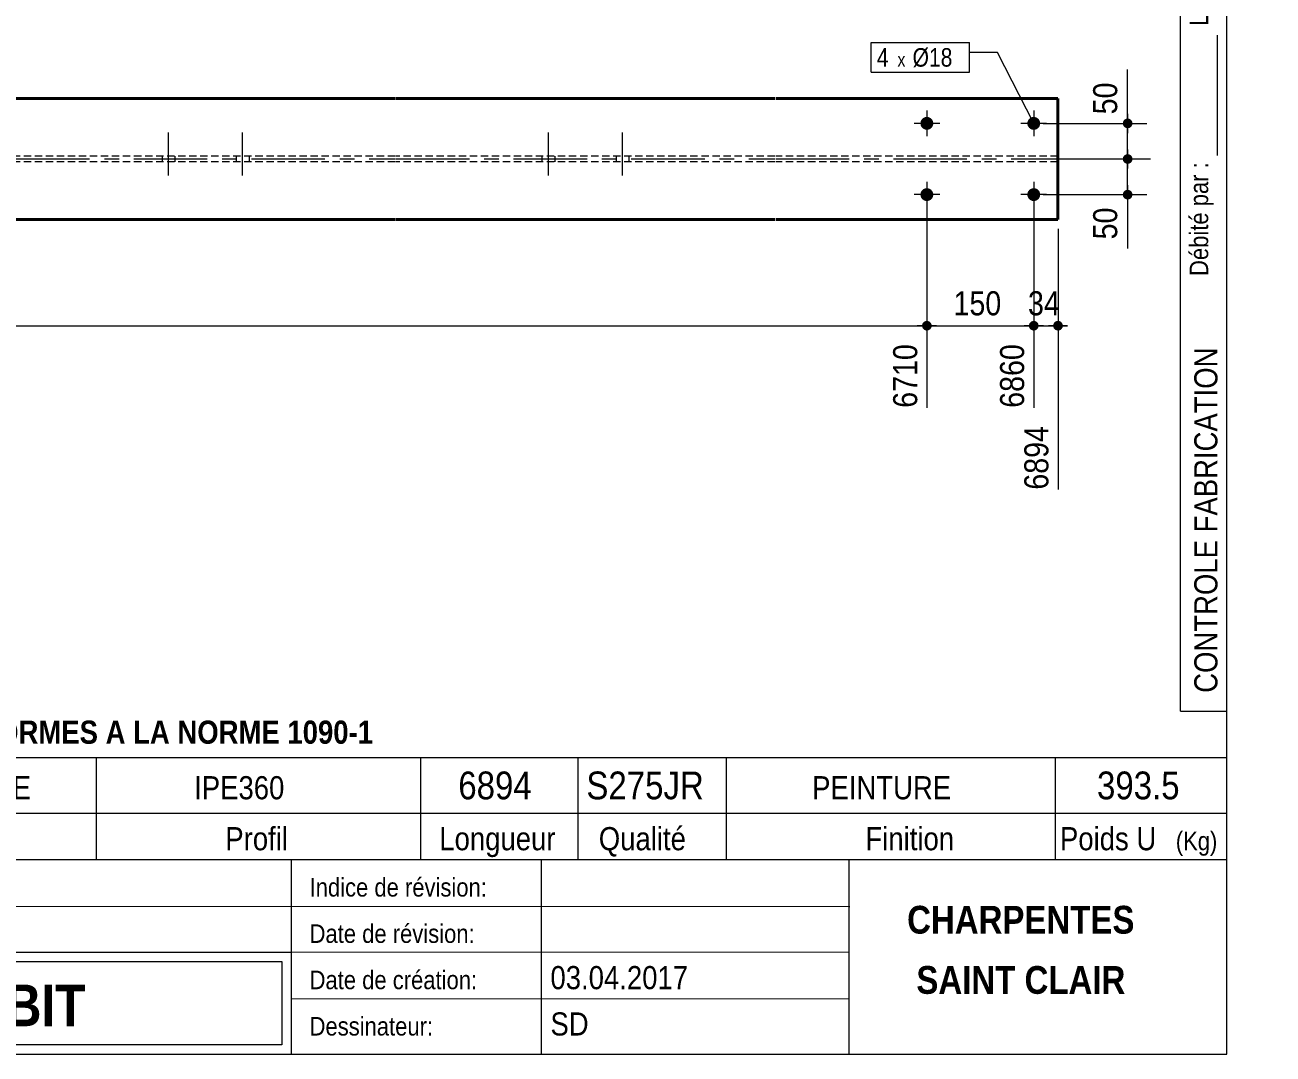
# Model space of a CAD drawing. Header units: millimetres. Extents: x 2 to 287, y 5 to 195.
# Drawn here: x 152.3 to 287, y 5 to 116.1 of the extents above; entities that cross this region are included whole.
import ezdxf

# ---------------------------------------------------------------- set-up
doc = ezdxf.new("R2010")
doc.units = ezdxf.units.MM
for name, pattern in [('AXES', [12.7, 7.9375, -1.5875, 1.5875, -1.5875]), ('CACHE2', [1.190625, 0.79375, -0.396875]), ('INTERROMPUX2', [9.525, 6.35, -3.175])]:
    doc.linetypes.add(name, pattern=pattern)
for name, color, linetype, lineweight in [('Autre type objet', 1, 'Continuous', 0), ('Axe', 1, 'Continuous', 0), ('Boulon', 7, 'Continuous', 0), ('Cache', 7, 'Continuous', 0), ('Cotation', 7, 'Continuous', 0), ('Désignation boulon', 3, 'Continuous', 0), ('Feuille dessin', 5, 'Continuous', 0), ('Piece', 2, 'Continuous', 0)]:
    doc.layers.add(name, color=color, linetype=linetype, lineweight=lineweight)
doc.styles.add('ARIAL', font='ARIAL.TTF')
doc.styles.add('ARIAL_BOLD', font='ARIALBD.TTF')
doc.styles.add('ARIAL_ITALIC', font='ARIALI.TTF')
doc.styles.add('COMIC_SANS_MS', font='COMIC.TTF')

# ---------------------------------------------------------------- blocks, each defined once
blk = doc.blocks.new('*A14')
at = {"layer": 'Boulon', "linetype": 'INTERROMPUX2', "lineweight": 0}
for p, q in [((175.773579, 99.859125), (175.773579, 104.474509)), ((175.773579, 99.859125), (175.773579, 104.474509)), ((175.081271, 101.936048), (175.081271, 101.320663)), ((175.081271, 101.936048), (175.081271, 101.320663)), ((176.465887, 101.936048), (176.465887, 101.320663)), ((176.465887, 101.936048), (176.465887, 101.320663))]:
    blk.add_line(p, q, dxfattribs=at)
blk = doc.blocks.new('*A15')
at = {"layer": 'Boulon', "linetype": 'INTERROMPUX2', "lineweight": 0}
for p, q in [((167.773579, 99.859125), (167.773579, 104.474509)), ((167.773579, 99.859125), (167.773579, 104.474509)), ((167.081271, 101.936048), (167.081271, 101.320663)), ((167.081271, 101.936048), (167.081271, 101.320663)), ((168.465887, 101.936048), (168.465887, 101.320663)), ((168.465887, 101.936048), (168.465887, 101.320663))]:
    blk.add_line(p, q, dxfattribs=at)
blk = doc.blocks.new('*A19')
at = {"layer": 'Boulon'}
for points in [[(249.67, 106.17), (249.7, 106.16), (249.73, 106.16), (249.77, 106.15), (249.8, 106.15), (249.83, 106.14), (249.87, 106.13), (249.9, 106.11), (249.93, 106.1), (249.96, 106.09), (249.99, 106.07), (250.02, 106.05), (250.05, 106.03), (250.07, 106.01), (250.1, 105.99), (250.12, 105.96), (250.15, 105.94), (250.17, 105.91), (250.19, 105.89), (250.21, 105.86), (250.23, 105.83), (250.24, 105.8), (250.26, 105.77), (250.27, 105.74), (250.28, 105.71), (250.3, 105.68), (250.3, 105.64), (250.31, 105.61), (250.32, 105.58), (250.32, 105.54), (250.32, 105.51), (250.33, 105.47), (250.32, 105.44), (250.32, 105.41), (250.32, 105.37), (250.31, 105.34), (250.3, 105.31), (250.3, 105.27), (250.28, 105.24), (250.27, 105.21), (250.26, 105.18), (250.24, 105.15), (250.23, 105.12), (250.21, 105.09), (250.19, 105.06), (250.17, 105.04), (250.15, 105.01), (250.12, 104.98), (250.1, 104.96), (250.07, 104.94), (250.05, 104.92), (250.02, 104.9), (249.99, 104.88), (249.96, 104.86), (249.93, 104.85), (249.9, 104.83), (249.87, 104.82), (249.83, 104.81), (249.8, 104.8), (249.77, 104.8), (249.73, 104.79), (249.7, 104.79), (249.67, 104.78), (249.63, 104.78), (249.6, 104.78), (249.56, 104.79), (249.53, 104.79), (249.5, 104.8), (249.46, 104.8), (249.43, 104.81), (249.4, 104.82), (249.37, 104.83), (249.34, 104.85), (249.31, 104.86), (249.28, 104.88), (249.25, 104.9), (249.22, 104.92), (249.19, 104.94), (249.17, 104.96), (249.14, 104.98), (249.12, 105.01), (249.1, 105.04), (249.08, 105.06), (249.06, 105.09), (249.04, 105.12), (249.02, 105.15), (249.01, 105.18), (248.99, 105.21), (248.98, 105.24), (248.97, 105.27), (248.96, 105.31), (248.95, 105.34), (248.95, 105.37), (248.94, 105.41), (248.94, 105.44), (248.94, 105.47), (248.94, 105.51), (248.94, 105.54), (248.95, 105.58), (248.95, 105.61), (248.96, 105.64), (248.97, 105.68), (248.98, 105.71), (248.99, 105.74), (249.01, 105.77), (249.02, 105.8), (249.04, 105.83), (249.06, 105.86), (249.08, 105.89), (249.1, 105.91), (249.12, 105.94), (249.14, 105.96), (249.17, 105.99), (249.19, 106.01), (249.22, 106.03), (249.25, 106.05), (249.28, 106.07), (249.31, 106.09), (249.34, 106.1), (249.37, 106.11), (249.4, 106.13), (249.43, 106.14), (249.46, 106.15), (249.5, 106.15), (249.53, 106.16), (249.56, 106.16), (249.6, 106.17), (249.63, 106.17)], [(261.21, 106.17), (261.24, 106.16), (261.27, 106.16), (261.31, 106.15), (261.34, 106.15), (261.37, 106.14), (261.4, 106.13), (261.44, 106.11), (261.47, 106.1), (261.5, 106.09), (261.53, 106.07), (261.56, 106.05), (261.58, 106.03), (261.61, 106.01), (261.64, 105.99), (261.66, 105.96), (261.68, 105.94), (261.71, 105.91), (261.73, 105.89), (261.75, 105.86), (261.77, 105.83), (261.78, 105.8), (261.8, 105.77), (261.81, 105.74), (261.82, 105.71), (261.83, 105.68), (261.84, 105.64), (261.85, 105.61), (261.86, 105.58), (261.86, 105.54), (261.86, 105.51), (261.86, 105.47), (261.86, 105.44), (261.86, 105.41), (261.86, 105.37), (261.85, 105.34), (261.84, 105.31), (261.83, 105.27), (261.82, 105.24), (261.81, 105.21), (261.8, 105.18), (261.78, 105.15), (261.77, 105.12), (261.75, 105.09), (261.73, 105.06), (261.71, 105.04), (261.68, 105.01), (261.66, 104.98), (261.64, 104.96), (261.61, 104.94), (261.58, 104.92), (261.56, 104.9), (261.53, 104.88), (261.5, 104.86), (261.47, 104.85), (261.44, 104.83), (261.4, 104.82), (261.37, 104.81), (261.34, 104.8), (261.31, 104.8), (261.27, 104.79), (261.24, 104.79), (261.21, 104.78), (261.17, 104.78), (261.14, 104.78), (261.1, 104.79), (261.07, 104.79), (261.04, 104.8), (261, 104.8), (260.97, 104.81), (260.94, 104.82), (260.91, 104.83), (260.88, 104.85), (260.84, 104.86), (260.82, 104.88), (260.79, 104.9), (260.76, 104.92), (260.73, 104.94), (260.71, 104.96), (260.68, 104.98), (260.66, 105.01), (260.64, 105.04), (260.62, 105.06), (260.6, 105.09), (260.58, 105.12), (260.56, 105.15), (260.55, 105.18), (260.53, 105.21), (260.52, 105.24), (260.51, 105.27), (260.5, 105.31), (260.49, 105.34), (260.49, 105.37), (260.48, 105.41), (260.48, 105.44), (260.48, 105.47), (260.48, 105.51), (260.48, 105.54), (260.49, 105.58), (260.49, 105.61), (260.5, 105.64), (260.51, 105.68), (260.52, 105.71), (260.53, 105.74), (260.55, 105.77), (260.56, 105.8), (260.58, 105.83), (260.6, 105.86), (260.62, 105.89), (260.64, 105.91), (260.66, 105.94), (260.68, 105.96), (260.71, 105.99), (260.73, 106.01), (260.76, 106.03), (260.79, 106.05), (260.82, 106.07), (260.84, 106.09), (260.88, 106.1), (260.91, 106.11), (260.94, 106.13), (260.97, 106.14), (261, 106.15), (261.04, 106.15), (261.07, 106.16), (261.1, 106.16), (261.14, 106.17), (261.17, 106.17)], [(249.67, 98.47), (249.7, 98.47), (249.73, 98.47), (249.77, 98.46), (249.8, 98.45), (249.83, 98.44), (249.87, 98.43), (249.9, 98.42), (249.93, 98.41), (249.96, 98.39), (249.99, 98.38), (250.02, 98.36), (250.05, 98.34), (250.07, 98.32), (250.1, 98.3), (250.12, 98.27), (250.15, 98.25), (250.17, 98.22), (250.19, 98.19), (250.21, 98.17), (250.23, 98.14), (250.24, 98.11), (250.26, 98.08), (250.27, 98.05), (250.28, 98.02), (250.3, 97.98), (250.3, 97.95), (250.31, 97.92), (250.32, 97.88), (250.32, 97.85), (250.32, 97.82), (250.33, 97.78), (250.32, 97.75), (250.32, 97.71), (250.32, 97.68), (250.31, 97.65), (250.3, 97.61), (250.3, 97.58), (250.28, 97.55), (250.27, 97.52), (250.26, 97.49), (250.24, 97.46), (250.23, 97.43), (250.21, 97.4), (250.19, 97.37), (250.17, 97.34), (250.15, 97.32), (250.12, 97.29), (250.1, 97.27), (250.07, 97.25), (250.05, 97.23), (250.02, 97.21), (249.99, 97.19), (249.96, 97.17), (249.93, 97.16), (249.9, 97.14), (249.87, 97.13), (249.83, 97.12), (249.8, 97.11), (249.77, 97.1), (249.73, 97.1), (249.7, 97.09), (249.67, 97.09), (249.63, 97.09), (249.6, 97.09), (249.56, 97.09), (249.53, 97.1), (249.5, 97.1), (249.46, 97.11), (249.43, 97.12), (249.4, 97.13), (249.37, 97.14), (249.34, 97.16), (249.31, 97.17), (249.28, 97.19), (249.25, 97.21), (249.22, 97.23), (249.19, 97.25), (249.17, 97.27), (249.14, 97.29), (249.12, 97.32), (249.1, 97.34), (249.08, 97.37), (249.06, 97.4), (249.04, 97.43), (249.02, 97.46), (249.01, 97.49), (248.99, 97.52), (248.98, 97.55), (248.97, 97.58), (248.96, 97.61), (248.95, 97.65), (248.95, 97.68), (248.94, 97.71), (248.94, 97.75), (248.94, 97.78), (248.94, 97.82), (248.94, 97.85), (248.95, 97.88), (248.95, 97.92), (248.96, 97.95), (248.97, 97.98), (248.98, 98.02), (248.99, 98.05), (249.01, 98.08), (249.02, 98.11), (249.04, 98.14), (249.06, 98.17), (249.08, 98.19), (249.1, 98.22), (249.12, 98.25), (249.14, 98.27), (249.17, 98.3), (249.19, 98.32), (249.22, 98.34), (249.25, 98.36), (249.28, 98.38), (249.31, 98.39), (249.34, 98.41), (249.37, 98.42), (249.4, 98.43), (249.43, 98.44), (249.46, 98.45), (249.5, 98.46), (249.53, 98.47), (249.56, 98.47), (249.6, 98.47), (249.63, 98.47)], [(261.21, 98.47), (261.24, 98.47), (261.27, 98.47), (261.31, 98.46), (261.34, 98.45), (261.37, 98.44), (261.4, 98.43), (261.44, 98.42), (261.47, 98.41), (261.5, 98.39), (261.53, 98.38), (261.56, 98.36), (261.58, 98.34), (261.61, 98.32), (261.64, 98.3), (261.66, 98.27), (261.68, 98.25), (261.71, 98.22), (261.73, 98.19), (261.75, 98.17), (261.77, 98.14), (261.78, 98.11), (261.8, 98.08), (261.81, 98.05), (261.82, 98.02), (261.83, 97.98), (261.84, 97.95), (261.85, 97.92), (261.86, 97.88), (261.86, 97.85), (261.86, 97.82), (261.86, 97.78), (261.86, 97.75), (261.86, 97.71), (261.86, 97.68), (261.85, 97.65), (261.84, 97.61), (261.83, 97.58), (261.82, 97.55), (261.81, 97.52), (261.8, 97.49), (261.78, 97.46), (261.77, 97.43), (261.75, 97.4), (261.73, 97.37), (261.71, 97.34), (261.68, 97.32), (261.66, 97.29), (261.64, 97.27), (261.61, 97.25), (261.58, 97.23), (261.56, 97.21), (261.53, 97.19), (261.5, 97.17), (261.47, 97.16), (261.44, 97.14), (261.4, 97.13), (261.37, 97.12), (261.34, 97.11), (261.31, 97.1), (261.27, 97.1), (261.24, 97.09), (261.21, 97.09), (261.17, 97.09), (261.14, 97.09), (261.1, 97.09), (261.07, 97.1), (261.04, 97.1), (261, 97.11), (260.97, 97.12), (260.94, 97.13), (260.91, 97.14), (260.88, 97.16), (260.84, 97.17), (260.82, 97.19), (260.79, 97.21), (260.76, 97.23), (260.73, 97.25), (260.71, 97.27), (260.68, 97.29), (260.66, 97.32), (260.64, 97.34), (260.62, 97.37), (260.6, 97.4), (260.58, 97.43), (260.56, 97.46), (260.55, 97.49), (260.53, 97.52), (260.52, 97.55), (260.51, 97.58), (260.5, 97.61), (260.49, 97.65), (260.49, 97.68), (260.48, 97.71), (260.48, 97.75), (260.48, 97.78), (260.48, 97.82), (260.48, 97.85), (260.49, 97.88), (260.49, 97.92), (260.5, 97.95), (260.51, 97.98), (260.52, 98.02), (260.53, 98.05), (260.55, 98.08), (260.56, 98.11), (260.58, 98.14), (260.6, 98.17), (260.62, 98.19), (260.64, 98.22), (260.66, 98.25), (260.68, 98.27), (260.71, 98.3), (260.73, 98.32), (260.76, 98.34), (260.79, 98.36), (260.82, 98.38), (260.84, 98.39), (260.88, 98.41), (260.91, 98.42), (260.94, 98.43), (260.97, 98.44), (261, 98.45), (261.04, 98.46), (261.07, 98.47), (261.1, 98.47), (261.14, 98.47), (261.17, 98.47)]]:
    blk.add_hatch(color=256, dxfattribs=at).paths.add_polyline_path(points, flags=17)
at = {"layer": 'Boulon', "linetype": 'Continuous', "lineweight": 0}
for p, q in [((249.63, 106.86), (249.63, 104.09)), ((261.17, 106.86), (261.17, 104.09)), ((251.02, 105.47), (248.25, 105.47)), ((262.56, 105.47), (259.79, 105.47)), ((249.63, 99.17), (249.63, 96.4)), ((261.17, 99.17), (261.17, 96.4)), ((251.02, 97.78), (248.25, 97.78)), ((262.56, 97.78), (259.79, 97.78))]:
    blk.add_line(p, q, dxfattribs=at)
blk = doc.blocks.new('*A20')
at = {"layer": 'Boulon', "linetype": 'INTERROMPUX2', "lineweight": 0}
for p, q in [((216.774565, 99.859125), (216.774565, 104.474509)), ((216.774565, 99.859125), (216.774565, 104.474509)), ((216.082257, 101.936048), (216.082257, 101.320663)), ((216.082257, 101.936048), (216.082257, 101.320663)), ((217.466872, 101.936048), (217.466872, 101.320663)), ((217.466872, 101.936048), (217.466872, 101.320663))]:
    blk.add_line(p, q, dxfattribs=at)
blk = doc.blocks.new('*A21')
at = {"layer": 'Boulon', "linetype": 'INTERROMPUX2', "lineweight": 0}
for p, q in [((208.774565, 99.859125), (208.774565, 104.474509)), ((208.774565, 99.859125), (208.774565, 104.474509)), ((208.082257, 101.936048), (208.082257, 101.320663)), ((208.082257, 101.936048), (208.082257, 101.320663)), ((209.466872, 101.936048), (209.466872, 101.320663)), ((209.466872, 101.936048), (209.466872, 101.320663))]:
    blk.add_line(p, q, dxfattribs=at)
blk = doc.blocks.new('*A22')
at = {"layer": 'Axe', "color": 1, "linetype": 'AXES', "lineweight": 15}
for p, q in [((151.323086, 101.628355), (192.224072, 101.628355)), ((192.324072, 101.628355), (233.225058, 101.628355)), ((233.325058, 101.628355), (273.786766, 101.628355))]:
    blk.add_line(p, q, dxfattribs=at)
at = {"layer": 'Cache', "color": 7, "linetype": 'CACHE2', "lineweight": 20}
for p, q in [((192.224072, 101.936048), (151.323086, 101.936048)), ((192.224072, 101.320663), (151.323086, 101.320663)), ((233.225058, 101.936048), (192.324072, 101.936048)), ((233.225058, 101.320663), (192.324072, 101.320663)), ((263.786766, 101.936048), (233.325058, 101.936048)), ((263.786766, 101.320663), (233.325058, 101.320663))]:
    blk.add_line(p, q, dxfattribs=at)
at = {"layer": 'Piece', "color": 2, "linetype": 'Continuous', "lineweight": 40}
for p, q in [((151.323086, 108.166817), (192.224072, 108.166817)), ((192.324072, 108.166817), (233.225058, 108.166817)), ((233.325058, 108.166817), (263.786766, 108.166817)), ((263.786766, 95.089894), (263.786766, 108.166817)), ((151.323086, 95.089894), (192.224072, 95.089894)), ((192.324072, 95.089894), (233.225058, 95.089894)), ((233.325058, 95.089894), (263.786766, 95.089894))]:
    blk.add_line(p, q, dxfattribs=at)
blk = doc.blocks.new('*A23')
at = {"layer": 'Feuille dessin', "linetype": 'Continuous', "lineweight": 0}
for p, q in [((282, 5), (282, 195)), ((5, 5), (282, 5))]:
    blk.add_line(p, q, dxfattribs=at)
blk = doc.blocks.new('*A25')
at = {"layer": 'Autre type objet', "linetype": 'Continuous', "lineweight": 0}
for p, q in [((277, 42), (277, 195)), ((277, 195), (287, 195)), ((282, 42), (282, 195)), ((287, 195), (287, 158)), ((278, 194), (278, 191)), ((281, 194), (278, 194)), ((281, 191), (281, 194)), ((278, 191), (281, 191)), ((281, 165), (281, 179)), ((287, 158), (282, 153)), ((278, 150), (278, 147)), ((281, 150), (278, 150)), ((281, 147), (281, 150)), ((278, 147), (281, 147)), ((278, 134), (278, 131)), ((281, 134), (278, 134)), ((281, 131), (281, 134)), ((278, 131), (281, 131)), ((281, 102), (281, 115)), ((277, 42), (282, 42))]:
    blk.add_line(p, q, dxfattribs=at)
at = {"layer": 'Autre type objet', "width": 0.85}
for s, height, style, p in [('Perçages', 2, 'ARIAL', (280, 179)), ('6075 / [45] Ind 0', 2.5, 'ARIAL_ITALIC', (285.619109, 157.760245)), ('Percé par :', 2, 'ARIAL', (280, 152)), ('Coupes', 2, 'ARIAL', (280, 137)), ('Longueurs', 2, 'ARIAL', (280, 116)), ('Débité par :', 2, 'ARIAL', (280, 89)), ('CONTROLE FABRICATION', 2.5, 'ARIAL', (281, 44))]:
    blk.add_text(s, height=height, rotation=90, dxfattribs=dict(at, style=style)).set_placement(p)
blk = doc.blocks.new('*A27')
at = {"layer": 'Autre type objet', "linetype": 'Continuous', "lineweight": 0}
for p, q in [((92, 37), (282, 37)), ((160, 31), (160, 37)), ((195, 31), (195, 37)), ((212, 31), (212, 37)), ((228, 31), (228, 37)), ((263.5, 31), (263.5, 37)), ((282, 31), (282, 37)), ((92, 31), (282, 31)), ((160, 26), (160, 31)), ((195, 26), (195, 31)), ((212, 26), (212, 31)), ((228, 26), (228, 31)), ((263.5, 26), (263.5, 31)), ((282, 5), (282, 31)), ((92, 26), (282, 26)), ((181, 26), (181, 5)), ((208, 26), (208, 5)), ((241.262466, 5), (241.262466, 26)), ((92, 21), (241.327069, 20.935451)), ((92, 16), (181, 16)), ((93, 15), (180, 15)), ((180, 15), (180, 6)), ((181, 16), (241.297815, 16.021151)), ((181, 11), (241.217807, 10.969512)), ((180, 6), (93, 6)), ((92, 5), (282, 5))]:
    blk.add_line(p, q, dxfattribs=at)
at = {"layer": 'Autre type objet', "width": 0.85}
for s, height, style, p in [('TOLERANCES ESSENTIELLES CONFORMES A LA NORME 1090-1', 2.5, 'ARIAL_BOLD', (96.5, 38.5)), ('POUTRE', 2.5, 'ARIAL', (140.551758, 32.5)), ('IPE360', 2.5, 'ARIAL', (170.538574, 32.5)), ('6894', 3, 'ARIAL', (199.053223, 32.5)), ('S275JR', 3, 'ARIAL', (212.880127, 32.5)), ('393.5', 3, 'ARIAL', (267.997314, 32.5)), ('PEINTURE', 2.5, 'ARIAL', (237.24646, 32.5)), ('Qualité', 2.5, 'ARIAL', (214.218018, 27)), ('Profil', 2.5, 'ARIAL', (173.903564, 27)), ('Longueur', 2.5, 'ARIAL', (197, 27)), ('Finition', 2.5, 'ARIAL', (243, 27)), ('Poids U', 2.5, 'ARIAL', (264, 27)), ('(Kg)', 2, 'ARIAL', (276.5, 27)), ('Indice de révision:', 2, 'ARIAL', (183, 22)), ('CHARPENTES', 3, 'ARIAL_BOLD', (247.5, 18)), ('Date de révision:', 2, 'ARIAL', (183, 17)), ('Date de création:', 2, 'ARIAL', (183, 12)), ('03.04.2017', 2.5, 'ARIAL', (209, 12)), ('SAINT CLAIR', 3, 'ARIAL_BOLD', (248.5, 11.5)), ('CROQUIS   DE  DEBIT', 4.5, 'ARIAL_BOLD', (103, 8)), ('SD', 2.5, 'ARIAL', (209, 7)), ('Dessinateur:', 2, 'ARIAL', (183, 7))]:
    blk.add_text(s, height=height, dxfattribs=dict(at, style=style)).set_placement(p)
blk = doc.blocks.new('*A62')
at = {"layer": 'Cotation'}
for points in [[(271.28, 101.11), (271.25, 101.11), (271.23, 101.11), (271.2, 101.12), (271.18, 101.12), (271.15, 101.13), (271.13, 101.14), (271.11, 101.15), (271.08, 101.16), (271.06, 101.17), (271.04, 101.18), (271.02, 101.2), (270.99, 101.21), (270.97, 101.23), (270.96, 101.24), (270.94, 101.26), (270.92, 101.28), (270.9, 101.3), (270.89, 101.32), (270.87, 101.34), (270.86, 101.36), (270.85, 101.38), (270.83, 101.41), (270.82, 101.43), (270.81, 101.45), (270.81, 101.48), (270.8, 101.5), (270.79, 101.53), (270.79, 101.55), (270.79, 101.58), (270.79, 101.6), (270.78, 101.63), (270.79, 101.65), (270.79, 101.68), (270.79, 101.7), (270.79, 101.73), (270.8, 101.75), (270.81, 101.78), (270.81, 101.8), (270.82, 101.83), (270.83, 101.85), (270.85, 101.87), (270.86, 101.9), (270.87, 101.92), (270.89, 101.94), (270.9, 101.96), (270.92, 101.98), (270.94, 102), (270.96, 102.01), (270.97, 102.03), (270.99, 102.05), (271.02, 102.06), (271.04, 102.07), (271.06, 102.09), (271.08, 102.1), (271.11, 102.11), (271.13, 102.12), (271.15, 102.13), (271.18, 102.13), (271.2, 102.14), (271.23, 102.14), (271.25, 102.15), (271.28, 102.15), (271.3, 102.15), (271.33, 102.15), (271.36, 102.15), (271.38, 102.14), (271.41, 102.14), (271.43, 102.13), (271.46, 102.13), (271.48, 102.12), (271.5, 102.11), (271.53, 102.1), (271.55, 102.09), (271.57, 102.07), (271.59, 102.06), (271.61, 102.05), (271.63, 102.03), (271.65, 102.01), (271.67, 102), (271.69, 101.98), (271.71, 101.96), (271.72, 101.94), (271.74, 101.92), (271.75, 101.9), (271.76, 101.87), (271.77, 101.85), (271.78, 101.83), (271.79, 101.8), (271.8, 101.78), (271.81, 101.75), (271.81, 101.73), (271.82, 101.7), (271.82, 101.68), (271.82, 101.65), (271.82, 101.63), (271.82, 101.6), (271.82, 101.58), (271.82, 101.55), (271.81, 101.53), (271.81, 101.5), (271.8, 101.48), (271.79, 101.45), (271.78, 101.43), (271.77, 101.41), (271.76, 101.38), (271.75, 101.36), (271.74, 101.34), (271.72, 101.32), (271.71, 101.3), (271.69, 101.28), (271.67, 101.26), (271.65, 101.24), (271.63, 101.23), (271.61, 101.21), (271.59, 101.2), (271.57, 101.18), (271.55, 101.17), (271.53, 101.16), (271.5, 101.15), (271.48, 101.14), (271.46, 101.13), (271.43, 101.12), (271.41, 101.12), (271.38, 101.11), (271.36, 101.11), (271.33, 101.11), (271.3, 101.11)], [(271.28, 97.26), (271.25, 97.26), (271.23, 97.27), (271.2, 97.27), (271.18, 97.28), (271.15, 97.28), (271.13, 97.29), (271.11, 97.3), (271.08, 97.31), (271.06, 97.32), (271.04, 97.34), (271.02, 97.35), (270.99, 97.36), (270.97, 97.38), (270.96, 97.4), (270.94, 97.41), (270.92, 97.43), (270.9, 97.45), (270.89, 97.47), (270.87, 97.49), (270.86, 97.51), (270.85, 97.54), (270.83, 97.56), (270.82, 97.58), (270.81, 97.61), (270.81, 97.63), (270.8, 97.66), (270.79, 97.68), (270.79, 97.71), (270.79, 97.73), (270.79, 97.76), (270.78, 97.78), (270.79, 97.81), (270.79, 97.83), (270.79, 97.86), (270.79, 97.88), (270.8, 97.91), (270.81, 97.93), (270.81, 97.96), (270.82, 97.98), (270.83, 98), (270.85, 98.03), (270.86, 98.05), (270.87, 98.07), (270.89, 98.09), (270.9, 98.11), (270.92, 98.13), (270.94, 98.15), (270.96, 98.17), (270.97, 98.18), (270.99, 98.2), (271.02, 98.21), (271.04, 98.23), (271.06, 98.24), (271.08, 98.25), (271.11, 98.26), (271.13, 98.27), (271.15, 98.28), (271.18, 98.29), (271.2, 98.29), (271.23, 98.3), (271.25, 98.3), (271.28, 98.3), (271.3, 98.3), (271.33, 98.3), (271.36, 98.3), (271.38, 98.3), (271.41, 98.29), (271.43, 98.29), (271.46, 98.28), (271.48, 98.27), (271.5, 98.26), (271.53, 98.25), (271.55, 98.24), (271.57, 98.23), (271.59, 98.21), (271.61, 98.2), (271.63, 98.18), (271.65, 98.17), (271.67, 98.15), (271.69, 98.13), (271.71, 98.11), (271.72, 98.09), (271.74, 98.07), (271.75, 98.05), (271.76, 98.03), (271.77, 98), (271.78, 97.98), (271.79, 97.96), (271.8, 97.93), (271.81, 97.91), (271.81, 97.88), (271.82, 97.86), (271.82, 97.83), (271.82, 97.81), (271.82, 97.78), (271.82, 97.76), (271.82, 97.73), (271.82, 97.71), (271.81, 97.68), (271.81, 97.66), (271.8, 97.63), (271.79, 97.61), (271.78, 97.58), (271.77, 97.56), (271.76, 97.54), (271.75, 97.51), (271.74, 97.49), (271.72, 97.47), (271.71, 97.45), (271.69, 97.43), (271.67, 97.41), (271.65, 97.4), (271.63, 97.38), (271.61, 97.36), (271.59, 97.35), (271.57, 97.34), (271.55, 97.32), (271.53, 97.31), (271.5, 97.3), (271.48, 97.29), (271.46, 97.28), (271.43, 97.28), (271.41, 97.27), (271.38, 97.27), (271.36, 97.26), (271.33, 97.26), (271.3, 97.26)]]:
    blk.add_hatch(color=256, dxfattribs=at).paths.add_polyline_path(points, flags=17)
at = {"layer": 'Cotation', "linetype": 'Continuous', "lineweight": 0}
for p, q in [((271.3, 102.67), (271.3, 100.59)), ((271.3, 101.63), (271.3, 102.67)), ((264.79, 101.63), (273.38, 101.63)), ((270.26, 101.63), (272.34, 101.63)), ((271.3, 97.78), (271.3, 101.63)), ((271.3, 98.82), (271.3, 96.74)), ((262.17, 97.78), (273.38, 97.78)), ((270.26, 97.78), (272.34, 97.78)), ((271.3, 97.78), (271.3, 91.98)), ((271.3, 97.78), (271.3, 91.98))]:
    blk.add_line(p, q, dxfattribs=at)
at = {"layer": 'Cotation'}
for p in [(271.3, 101.63), (271.3, 97.78)]:
    blk.add_point(p, dxfattribs=at)
at = {"layer": 'Cotation', "style": 'ARIAL', "width": 0.85}
blk.add_text('50', height=2.6, rotation=90.0002, dxfattribs=at).set_placement((270.18, 92.95))
blk = doc.blocks.new('*A63')
at = {"layer": 'Cotation'}
for points in [[(271.28, 104.96), (271.25, 104.96), (271.23, 104.96), (271.2, 104.96), (271.18, 104.97), (271.15, 104.98), (271.13, 104.98), (271.11, 104.99), (271.08, 105), (271.06, 105.02), (271.04, 105.03), (271.02, 105.04), (270.99, 105.06), (270.97, 105.07), (270.96, 105.09), (270.94, 105.11), (270.92, 105.13), (270.9, 105.14), (270.89, 105.16), (270.87, 105.19), (270.86, 105.21), (270.85, 105.23), (270.83, 105.25), (270.82, 105.28), (270.81, 105.3), (270.81, 105.32), (270.8, 105.35), (270.79, 105.37), (270.79, 105.4), (270.79, 105.42), (270.79, 105.45), (270.78, 105.47), (270.79, 105.5), (270.79, 105.53), (270.79, 105.55), (270.79, 105.58), (270.8, 105.6), (270.81, 105.63), (270.81, 105.65), (270.82, 105.67), (270.83, 105.7), (270.85, 105.72), (270.86, 105.74), (270.87, 105.76), (270.89, 105.78), (270.9, 105.8), (270.92, 105.82), (270.94, 105.84), (270.96, 105.86), (270.97, 105.88), (270.99, 105.89), (271.02, 105.91), (271.04, 105.92), (271.06, 105.93), (271.08, 105.94), (271.11, 105.95), (271.13, 105.96), (271.15, 105.97), (271.18, 105.98), (271.2, 105.98), (271.23, 105.99), (271.25, 105.99), (271.28, 105.99), (271.3, 105.99), (271.33, 105.99), (271.36, 105.99), (271.38, 105.99), (271.41, 105.98), (271.43, 105.98), (271.46, 105.97), (271.48, 105.96), (271.5, 105.95), (271.53, 105.94), (271.55, 105.93), (271.57, 105.92), (271.59, 105.91), (271.61, 105.89), (271.63, 105.88), (271.65, 105.86), (271.67, 105.84), (271.69, 105.82), (271.71, 105.8), (271.72, 105.78), (271.74, 105.76), (271.75, 105.74), (271.76, 105.72), (271.77, 105.7), (271.78, 105.67), (271.79, 105.65), (271.8, 105.63), (271.81, 105.6), (271.81, 105.58), (271.82, 105.55), (271.82, 105.53), (271.82, 105.5), (271.82, 105.47), (271.82, 105.45), (271.82, 105.42), (271.82, 105.4), (271.81, 105.37), (271.81, 105.35), (271.8, 105.32), (271.79, 105.3), (271.78, 105.28), (271.77, 105.25), (271.76, 105.23), (271.75, 105.21), (271.74, 105.19), (271.72, 105.16), (271.71, 105.14), (271.69, 105.13), (271.67, 105.11), (271.65, 105.09), (271.63, 105.07), (271.61, 105.06), (271.59, 105.04), (271.57, 105.03), (271.55, 105.02), (271.53, 105), (271.5, 104.99), (271.48, 104.98), (271.46, 104.98), (271.43, 104.97), (271.41, 104.96), (271.38, 104.96), (271.36, 104.96), (271.33, 104.96), (271.3, 104.95)], [(271.28, 101.11), (271.25, 101.11), (271.23, 101.11), (271.2, 101.12), (271.18, 101.12), (271.15, 101.13), (271.13, 101.14), (271.11, 101.15), (271.08, 101.16), (271.06, 101.17), (271.04, 101.18), (271.02, 101.2), (270.99, 101.21), (270.97, 101.23), (270.96, 101.24), (270.94, 101.26), (270.92, 101.28), (270.9, 101.3), (270.89, 101.32), (270.87, 101.34), (270.86, 101.36), (270.85, 101.38), (270.83, 101.41), (270.82, 101.43), (270.81, 101.45), (270.81, 101.48), (270.8, 101.5), (270.79, 101.53), (270.79, 101.55), (270.79, 101.58), (270.79, 101.6), (270.78, 101.63), (270.79, 101.65), (270.79, 101.68), (270.79, 101.7), (270.79, 101.73), (270.8, 101.75), (270.81, 101.78), (270.81, 101.8), (270.82, 101.83), (270.83, 101.85), (270.85, 101.87), (270.86, 101.9), (270.87, 101.92), (270.89, 101.94), (270.9, 101.96), (270.92, 101.98), (270.94, 102), (270.96, 102.01), (270.97, 102.03), (270.99, 102.05), (271.02, 102.06), (271.04, 102.07), (271.06, 102.09), (271.08, 102.1), (271.11, 102.11), (271.13, 102.12), (271.15, 102.13), (271.18, 102.13), (271.2, 102.14), (271.23, 102.14), (271.25, 102.15), (271.28, 102.15), (271.3, 102.15), (271.33, 102.15), (271.36, 102.15), (271.38, 102.14), (271.41, 102.14), (271.43, 102.13), (271.46, 102.13), (271.48, 102.12), (271.5, 102.11), (271.53, 102.1), (271.55, 102.09), (271.57, 102.07), (271.59, 102.06), (271.61, 102.05), (271.63, 102.03), (271.65, 102.01), (271.67, 102), (271.69, 101.98), (271.71, 101.96), (271.72, 101.94), (271.74, 101.92), (271.75, 101.9), (271.76, 101.87), (271.77, 101.85), (271.78, 101.83), (271.79, 101.8), (271.8, 101.78), (271.81, 101.75), (271.81, 101.73), (271.82, 101.7), (271.82, 101.68), (271.82, 101.65), (271.82, 101.63), (271.82, 101.6), (271.82, 101.58), (271.82, 101.55), (271.81, 101.53), (271.81, 101.5), (271.8, 101.48), (271.79, 101.45), (271.78, 101.43), (271.77, 101.41), (271.76, 101.38), (271.75, 101.36), (271.74, 101.34), (271.72, 101.32), (271.71, 101.3), (271.69, 101.28), (271.67, 101.26), (271.65, 101.24), (271.63, 101.23), (271.61, 101.21), (271.59, 101.2), (271.57, 101.18), (271.55, 101.17), (271.53, 101.16), (271.5, 101.15), (271.48, 101.14), (271.46, 101.13), (271.43, 101.12), (271.41, 101.12), (271.38, 101.11), (271.36, 101.11), (271.33, 101.11), (271.3, 101.11)]]:
    blk.add_hatch(color=256, dxfattribs=at).paths.add_polyline_path(points, flags=17)
at = {"layer": 'Cotation', "linetype": 'Continuous', "lineweight": 0}
for p, q in [((271.3, 105.47), (271.3, 111.28)), ((271.3, 105.47), (271.3, 111.28)), ((271.3, 106.51), (271.3, 104.43)), ((262.17, 105.47), (273.38, 105.47)), ((270.26, 105.47), (272.34, 105.47)), ((271.3, 101.63), (271.3, 105.47)), ((271.3, 102.67), (271.3, 100.59)), ((264.79, 101.63), (273.38, 101.63)), ((270.26, 101.63), (272.34, 101.63)), ((271.3, 101.63), (271.3, 100.59))]:
    blk.add_line(p, q, dxfattribs=at)
at = {"layer": 'Cotation'}
for p in [(271.3, 105.47), (271.3, 101.63)]:
    blk.add_point(p, dxfattribs=at)
at = {"layer": 'Cotation', "style": 'ARIAL', "width": 0.85}
blk.add_text('50', height=2.6, rotation=90.0002, dxfattribs=at).set_placement((270.18, 106.45))
blk = doc.blocks.new('*A64')
at = {"layer": 'Cotation'}
blk.add_hatch(color=256, dxfattribs=at).paths.add_polyline_path([(249.61, 83.11), (249.58, 83.11), (249.56, 83.11), (249.53, 83.12), (249.51, 83.12), (249.48, 83.13), (249.46, 83.14), (249.43, 83.15), (249.41, 83.16), (249.39, 83.17), (249.37, 83.18), (249.34, 83.2), (249.32, 83.21), (249.3, 83.23), (249.28, 83.24), (249.27, 83.26), (249.25, 83.28), (249.23, 83.3), (249.22, 83.32), (249.2, 83.34), (249.19, 83.36), (249.17, 83.38), (249.16, 83.41), (249.15, 83.43), (249.14, 83.45), (249.14, 83.48), (249.13, 83.5), (249.12, 83.53), (249.12, 83.55), (249.12, 83.58), (249.11, 83.6), (249.11, 83.63), (249.11, 83.65), (249.12, 83.68), (249.12, 83.7), (249.12, 83.73), (249.13, 83.75), (249.14, 83.78), (249.14, 83.8), (249.15, 83.83), (249.16, 83.85), (249.17, 83.87), (249.19, 83.9), (249.2, 83.92), (249.22, 83.94), (249.23, 83.96), (249.25, 83.98), (249.27, 84), (249.28, 84.01), (249.3, 84.03), (249.32, 84.05), (249.34, 84.06), (249.37, 84.07), (249.39, 84.09), (249.41, 84.1), (249.43, 84.11), (249.46, 84.12), (249.48, 84.13), (249.51, 84.13), (249.53, 84.14), (249.56, 84.14), (249.58, 84.15), (249.61, 84.15), (249.63, 84.15), (249.66, 84.15), (249.68, 84.15), (249.71, 84.14), (249.73, 84.14), (249.76, 84.13), (249.78, 84.13), (249.81, 84.12), (249.83, 84.11), (249.86, 84.1), (249.88, 84.09), (249.9, 84.07), (249.92, 84.06), (249.94, 84.05), (249.96, 84.03), (249.98, 84.01), (250, 84), (250.02, 83.98), (250.03, 83.96), (250.05, 83.94), (250.07, 83.92), (250.08, 83.9), (250.09, 83.87), (250.1, 83.85), (250.11, 83.83), (250.12, 83.8), (250.13, 83.78), (250.14, 83.75), (250.14, 83.73), (250.15, 83.7), (250.15, 83.68), (250.15, 83.65), (250.15, 83.63), (250.15, 83.6), (250.15, 83.58), (250.15, 83.55), (250.14, 83.53), (250.14, 83.5), (250.13, 83.48), (250.12, 83.45), (250.11, 83.43), (250.1, 83.41), (250.09, 83.38), (250.08, 83.36), (250.07, 83.34), (250.05, 83.32), (250.03, 83.3), (250.02, 83.28), (250, 83.26), (249.98, 83.24), (249.96, 83.23), (249.94, 83.21), (249.92, 83.2), (249.9, 83.18), (249.88, 83.17), (249.86, 83.16), (249.83, 83.15), (249.81, 83.14), (249.78, 83.13), (249.76, 83.12), (249.73, 83.12), (249.71, 83.11), (249.68, 83.11), (249.66, 83.11), (249.63, 83.11)], flags=17)
at = {"layer": 'Cotation', "linetype": 'Continuous', "lineweight": 0}
for p, q in [((249.63, 96.78), (249.63, 74.77)), ((25.68, 83.63), (249.63, 83.63)), ((250.67, 83.63), (248.59, 83.63)), ((249.63, 84.67), (249.63, 82.59)), ((249.63, 83.63), (250.67, 83.63))]:
    blk.add_line(p, q, dxfattribs=at)
at = {"layer": 'Cotation'}
blk.add_point((249.63, 83.63), dxfattribs=at)
at = {"layer": 'Cotation', "style": 'ARIAL', "width": 0.85}
blk.add_text('6710', height=2.6, rotation=90.0002, dxfattribs=at).set_placement((248.59, 74.77))
blk = doc.blocks.new('*A65')
at = {"layer": 'Cotation'}
for points in [[(249.61, 83.11), (249.58, 83.11), (249.56, 83.11), (249.53, 83.12), (249.51, 83.12), (249.48, 83.13), (249.46, 83.14), (249.43, 83.15), (249.41, 83.16), (249.39, 83.17), (249.37, 83.18), (249.34, 83.2), (249.32, 83.21), (249.3, 83.23), (249.28, 83.24), (249.27, 83.26), (249.25, 83.28), (249.23, 83.3), (249.22, 83.32), (249.2, 83.34), (249.19, 83.36), (249.17, 83.38), (249.16, 83.41), (249.15, 83.43), (249.14, 83.45), (249.14, 83.48), (249.13, 83.5), (249.12, 83.53), (249.12, 83.55), (249.12, 83.58), (249.11, 83.6), (249.11, 83.63), (249.11, 83.65), (249.12, 83.68), (249.12, 83.7), (249.12, 83.73), (249.13, 83.75), (249.14, 83.78), (249.14, 83.8), (249.15, 83.83), (249.16, 83.85), (249.17, 83.87), (249.19, 83.9), (249.2, 83.92), (249.22, 83.94), (249.23, 83.96), (249.25, 83.98), (249.27, 84), (249.28, 84.01), (249.3, 84.03), (249.32, 84.05), (249.34, 84.06), (249.37, 84.07), (249.39, 84.09), (249.41, 84.1), (249.43, 84.11), (249.46, 84.12), (249.48, 84.13), (249.51, 84.13), (249.53, 84.14), (249.56, 84.14), (249.58, 84.15), (249.61, 84.15), (249.63, 84.15), (249.66, 84.15), (249.68, 84.15), (249.71, 84.14), (249.73, 84.14), (249.76, 84.13), (249.78, 84.13), (249.81, 84.12), (249.83, 84.11), (249.86, 84.1), (249.88, 84.09), (249.9, 84.07), (249.92, 84.06), (249.94, 84.05), (249.96, 84.03), (249.98, 84.01), (250, 84), (250.02, 83.98), (250.03, 83.96), (250.05, 83.94), (250.07, 83.92), (250.08, 83.9), (250.09, 83.87), (250.1, 83.85), (250.11, 83.83), (250.12, 83.8), (250.13, 83.78), (250.14, 83.75), (250.14, 83.73), (250.15, 83.7), (250.15, 83.68), (250.15, 83.65), (250.15, 83.63), (250.15, 83.6), (250.15, 83.58), (250.15, 83.55), (250.14, 83.53), (250.14, 83.5), (250.13, 83.48), (250.12, 83.45), (250.11, 83.43), (250.1, 83.41), (250.09, 83.38), (250.08, 83.36), (250.07, 83.34), (250.05, 83.32), (250.03, 83.3), (250.02, 83.28), (250, 83.26), (249.98, 83.24), (249.96, 83.23), (249.94, 83.21), (249.92, 83.2), (249.9, 83.18), (249.88, 83.17), (249.86, 83.16), (249.83, 83.15), (249.81, 83.14), (249.78, 83.13), (249.76, 83.12), (249.73, 83.12), (249.71, 83.11), (249.68, 83.11), (249.66, 83.11), (249.63, 83.11)], [(261.15, 83.11), (261.12, 83.11), (261.09, 83.11), (261.07, 83.12), (261.04, 83.12), (261.02, 83.13), (261, 83.14), (260.97, 83.15), (260.95, 83.16), (260.93, 83.17), (260.9, 83.18), (260.88, 83.2), (260.86, 83.21), (260.84, 83.23), (260.82, 83.24), (260.8, 83.26), (260.79, 83.28), (260.77, 83.3), (260.75, 83.32), (260.74, 83.34), (260.73, 83.36), (260.71, 83.38), (260.7, 83.41), (260.69, 83.43), (260.68, 83.45), (260.67, 83.48), (260.67, 83.5), (260.66, 83.53), (260.66, 83.55), (260.65, 83.58), (260.65, 83.6), (260.65, 83.63), (260.65, 83.65), (260.65, 83.68), (260.66, 83.7), (260.66, 83.73), (260.67, 83.75), (260.67, 83.78), (260.68, 83.8), (260.69, 83.83), (260.7, 83.85), (260.71, 83.87), (260.73, 83.9), (260.74, 83.92), (260.75, 83.94), (260.77, 83.96), (260.79, 83.98), (260.8, 84), (260.82, 84.01), (260.84, 84.03), (260.86, 84.05), (260.88, 84.06), (260.9, 84.07), (260.93, 84.09), (260.95, 84.1), (260.97, 84.11), (261, 84.12), (261.02, 84.13), (261.04, 84.13), (261.07, 84.14), (261.09, 84.14), (261.12, 84.15), (261.15, 84.15), (261.17, 84.15), (261.2, 84.15), (261.22, 84.15), (261.25, 84.14), (261.27, 84.14), (261.3, 84.13), (261.32, 84.13), (261.35, 84.12), (261.37, 84.11), (261.39, 84.1), (261.42, 84.09), (261.44, 84.07), (261.46, 84.06), (261.48, 84.05), (261.5, 84.03), (261.52, 84.01), (261.54, 84), (261.56, 83.98), (261.57, 83.96), (261.59, 83.94), (261.6, 83.92), (261.62, 83.9), (261.63, 83.87), (261.64, 83.85), (261.65, 83.83), (261.66, 83.8), (261.67, 83.78), (261.68, 83.75), (261.68, 83.73), (261.69, 83.7), (261.69, 83.68), (261.69, 83.65), (261.69, 83.63), (261.69, 83.6), (261.69, 83.58), (261.69, 83.55), (261.68, 83.53), (261.68, 83.5), (261.67, 83.48), (261.66, 83.45), (261.65, 83.43), (261.64, 83.41), (261.63, 83.38), (261.62, 83.36), (261.6, 83.34), (261.59, 83.32), (261.57, 83.3), (261.56, 83.28), (261.54, 83.26), (261.52, 83.24), (261.5, 83.23), (261.48, 83.21), (261.46, 83.2), (261.44, 83.18), (261.42, 83.17), (261.39, 83.16), (261.37, 83.15), (261.35, 83.14), (261.32, 83.13), (261.3, 83.12), (261.27, 83.12), (261.25, 83.11), (261.22, 83.11), (261.2, 83.11), (261.17, 83.11)]]:
    blk.add_hatch(color=256, dxfattribs=at).paths.add_polyline_path(points, flags=17)
at = {"layer": 'Cotation', "linetype": 'Continuous', "lineweight": 0}
for p, q in [((249.63, 96.78), (249.63, 74.77)), ((261.17, 96.78), (261.17, 87.87)), ((250.67, 83.63), (248.59, 83.63)), ((249.63, 83.63), (248.59, 83.63)), ((249.63, 84.67), (249.63, 82.59)), ((249.63, 83.63), (261.17, 83.63)), ((262.21, 83.63), (260.13, 83.63)), ((261.17, 84.23), (261.17, 74.77)), ((261.17, 84.23), (261.17, 82.59)), ((261.17, 83.63), (262.21, 83.63))]:
    blk.add_line(p, q, dxfattribs=at)
at = {"layer": 'Cotation'}
for p in [(249.63, 83.63), (261.17, 83.63)]:
    blk.add_point(p, dxfattribs=at)
at = {"layer": 'Cotation', "style": 'ARIAL', "width": 0.85}
blk.add_text('150', height=2.6, dxfattribs=at).set_placement((252.51, 84.75))
blk.add_text('6860', height=2.6, rotation=90.0002, dxfattribs=at).set_placement((260.13, 74.77))
blk = doc.blocks.new('*A66')
at = {"layer": 'Cotation'}
for points in [[(261.15, 83.11), (261.12, 83.11), (261.09, 83.11), (261.07, 83.12), (261.04, 83.12), (261.02, 83.13), (261, 83.14), (260.97, 83.15), (260.95, 83.16), (260.93, 83.17), (260.9, 83.18), (260.88, 83.2), (260.86, 83.21), (260.84, 83.23), (260.82, 83.24), (260.8, 83.26), (260.79, 83.28), (260.77, 83.3), (260.75, 83.32), (260.74, 83.34), (260.73, 83.36), (260.71, 83.38), (260.7, 83.41), (260.69, 83.43), (260.68, 83.45), (260.67, 83.48), (260.67, 83.5), (260.66, 83.53), (260.66, 83.55), (260.65, 83.58), (260.65, 83.6), (260.65, 83.63), (260.65, 83.65), (260.65, 83.68), (260.66, 83.7), (260.66, 83.73), (260.67, 83.75), (260.67, 83.78), (260.68, 83.8), (260.69, 83.83), (260.7, 83.85), (260.71, 83.87), (260.73, 83.9), (260.74, 83.92), (260.75, 83.94), (260.77, 83.96), (260.79, 83.98), (260.8, 84), (260.82, 84.01), (260.84, 84.03), (260.86, 84.05), (260.88, 84.06), (260.9, 84.07), (260.93, 84.09), (260.95, 84.1), (260.97, 84.11), (261, 84.12), (261.02, 84.13), (261.04, 84.13), (261.07, 84.14), (261.09, 84.14), (261.12, 84.15), (261.15, 84.15), (261.17, 84.15), (261.2, 84.15), (261.22, 84.15), (261.25, 84.14), (261.27, 84.14), (261.3, 84.13), (261.32, 84.13), (261.35, 84.12), (261.37, 84.11), (261.39, 84.1), (261.42, 84.09), (261.44, 84.07), (261.46, 84.06), (261.48, 84.05), (261.5, 84.03), (261.52, 84.01), (261.54, 84), (261.56, 83.98), (261.57, 83.96), (261.59, 83.94), (261.6, 83.92), (261.62, 83.9), (261.63, 83.87), (261.64, 83.85), (261.65, 83.83), (261.66, 83.8), (261.67, 83.78), (261.68, 83.75), (261.68, 83.73), (261.69, 83.7), (261.69, 83.68), (261.69, 83.65), (261.69, 83.63), (261.69, 83.6), (261.69, 83.58), (261.69, 83.55), (261.68, 83.53), (261.68, 83.5), (261.67, 83.48), (261.66, 83.45), (261.65, 83.43), (261.64, 83.41), (261.63, 83.38), (261.62, 83.36), (261.6, 83.34), (261.59, 83.32), (261.57, 83.3), (261.56, 83.28), (261.54, 83.26), (261.52, 83.24), (261.5, 83.23), (261.48, 83.21), (261.46, 83.2), (261.44, 83.18), (261.42, 83.17), (261.39, 83.16), (261.37, 83.15), (261.35, 83.14), (261.32, 83.13), (261.3, 83.12), (261.27, 83.12), (261.25, 83.11), (261.22, 83.11), (261.2, 83.11), (261.17, 83.11)], [(263.76, 83.11), (263.74, 83.11), (263.71, 83.11), (263.69, 83.12), (263.66, 83.12), (263.64, 83.13), (263.61, 83.14), (263.59, 83.15), (263.56, 83.16), (263.54, 83.17), (263.52, 83.18), (263.5, 83.2), (263.48, 83.21), (263.46, 83.23), (263.44, 83.24), (263.42, 83.26), (263.4, 83.28), (263.38, 83.3), (263.37, 83.32), (263.35, 83.34), (263.34, 83.36), (263.33, 83.38), (263.32, 83.41), (263.31, 83.43), (263.3, 83.45), (263.29, 83.48), (263.28, 83.5), (263.28, 83.53), (263.27, 83.55), (263.27, 83.58), (263.27, 83.6), (263.27, 83.63), (263.27, 83.65), (263.27, 83.68), (263.27, 83.7), (263.28, 83.73), (263.28, 83.75), (263.29, 83.78), (263.3, 83.8), (263.31, 83.83), (263.32, 83.85), (263.33, 83.87), (263.34, 83.9), (263.35, 83.92), (263.37, 83.94), (263.38, 83.96), (263.4, 83.98), (263.42, 84), (263.44, 84.01), (263.46, 84.03), (263.48, 84.05), (263.5, 84.06), (263.52, 84.07), (263.54, 84.09), (263.56, 84.1), (263.59, 84.11), (263.61, 84.12), (263.64, 84.13), (263.66, 84.13), (263.69, 84.14), (263.71, 84.14), (263.74, 84.15), (263.76, 84.15), (263.79, 84.15), (263.81, 84.15), (263.84, 84.15), (263.86, 84.14), (263.89, 84.14), (263.91, 84.13), (263.94, 84.13), (263.96, 84.12), (263.99, 84.11), (264.01, 84.1), (264.03, 84.09), (264.05, 84.07), (264.08, 84.06), (264.1, 84.05), (264.12, 84.03), (264.14, 84.01), (264.15, 84), (264.17, 83.98), (264.19, 83.96), (264.2, 83.94), (264.22, 83.92), (264.23, 83.9), (264.25, 83.87), (264.26, 83.85), (264.27, 83.83), (264.28, 83.8), (264.28, 83.78), (264.29, 83.75), (264.3, 83.73), (264.3, 83.7), (264.3, 83.68), (264.31, 83.65), (264.31, 83.63), (264.31, 83.6), (264.3, 83.58), (264.3, 83.55), (264.3, 83.53), (264.29, 83.5), (264.28, 83.48), (264.28, 83.45), (264.27, 83.43), (264.26, 83.41), (264.25, 83.38), (264.23, 83.36), (264.22, 83.34), (264.2, 83.32), (264.19, 83.3), (264.17, 83.28), (264.15, 83.26), (264.14, 83.24), (264.12, 83.23), (264.1, 83.21), (264.08, 83.2), (264.05, 83.18), (264.03, 83.17), (264.01, 83.16), (263.99, 83.15), (263.96, 83.14), (263.94, 83.13), (263.91, 83.12), (263.89, 83.12), (263.86, 83.11), (263.84, 83.11), (263.81, 83.11), (263.79, 83.11)]]:
    blk.add_hatch(color=256, dxfattribs=at).paths.add_polyline_path(points, flags=17)
at = {"layer": 'Cotation', "linetype": 'Continuous', "lineweight": 0}
for p, q in [((261.17, 96.78), (261.17, 74.77)), ((263.79, 94.09), (263.79, 65.93)), ((262.21, 83.63), (260.13, 83.63)), ((261.17, 83.63), (260.13, 83.63)), ((261.17, 84.67), (261.17, 82.59)), ((261.17, 83.63), (263.79, 83.63)), ((264.83, 83.63), (262.75, 83.63)), ((263.79, 84.67), (263.79, 82.59)), ((263.79, 83.63), (264.83, 83.63))]:
    blk.add_line(p, q, dxfattribs=at)
at = {"layer": 'Cotation'}
for p in [(261.17, 83.63), (263.79, 83.63)]:
    blk.add_point(p, dxfattribs=at)
at = {"layer": 'Cotation', "style": 'ARIAL', "width": 0.85}
blk.add_text('34', height=2.6, dxfattribs=at).set_placement((260.55, 84.75))
blk.add_text('6894', height=2.6, rotation=90.0002, dxfattribs=at).set_placement((262.75, 65.93))
blk = doc.blocks.new('*A67')
at = {"layer": 'Désignation boulon', "linetype": 'Continuous', "lineweight": 0}
for p, q in [((243.631677, 114.199375), (254.247302, 114.199375)), ((243.631677, 110.999375), (243.631677, 114.199375)), ((254.247302, 110.999375), (254.247302, 114.199375)), ((257.247302, 113.132708), (254.247302, 113.132708)), ((261.171211, 105.474509), (257.247302, 113.132708)), ((243.631677, 110.999375), (254.247302, 110.999375))]:
    blk.add_line(p, q, dxfattribs=at)
at = {"layer": 'Désignation boulon', "style": 'COMIC_SANS_MS', "width": 0.85}
for s, height, p in [('4', 2, (244.231677, 111.599375)), ('Ø18', 2, (248.09027, 111.599375)), ('x', 1.5, (246.459606, 111.599375))]:
    blk.add_text(s, height=height, dxfattribs=at).set_placement(p)

msp = doc.modelspace()

# ---------------------------------------------------------------- block references
at = {"lineweight": 0}
for name in ['*A23', '*A25', '*A67', '*A63', '*A22', '*A19', '*A15', '*A14', '*A21', '*A20', '*A62', '*A64', '*A65', '*A66', '*A27']:
    msp.add_blockref(name, (0, 0), dxfattribs=at)

doc.saveas('drawing.dxf')
